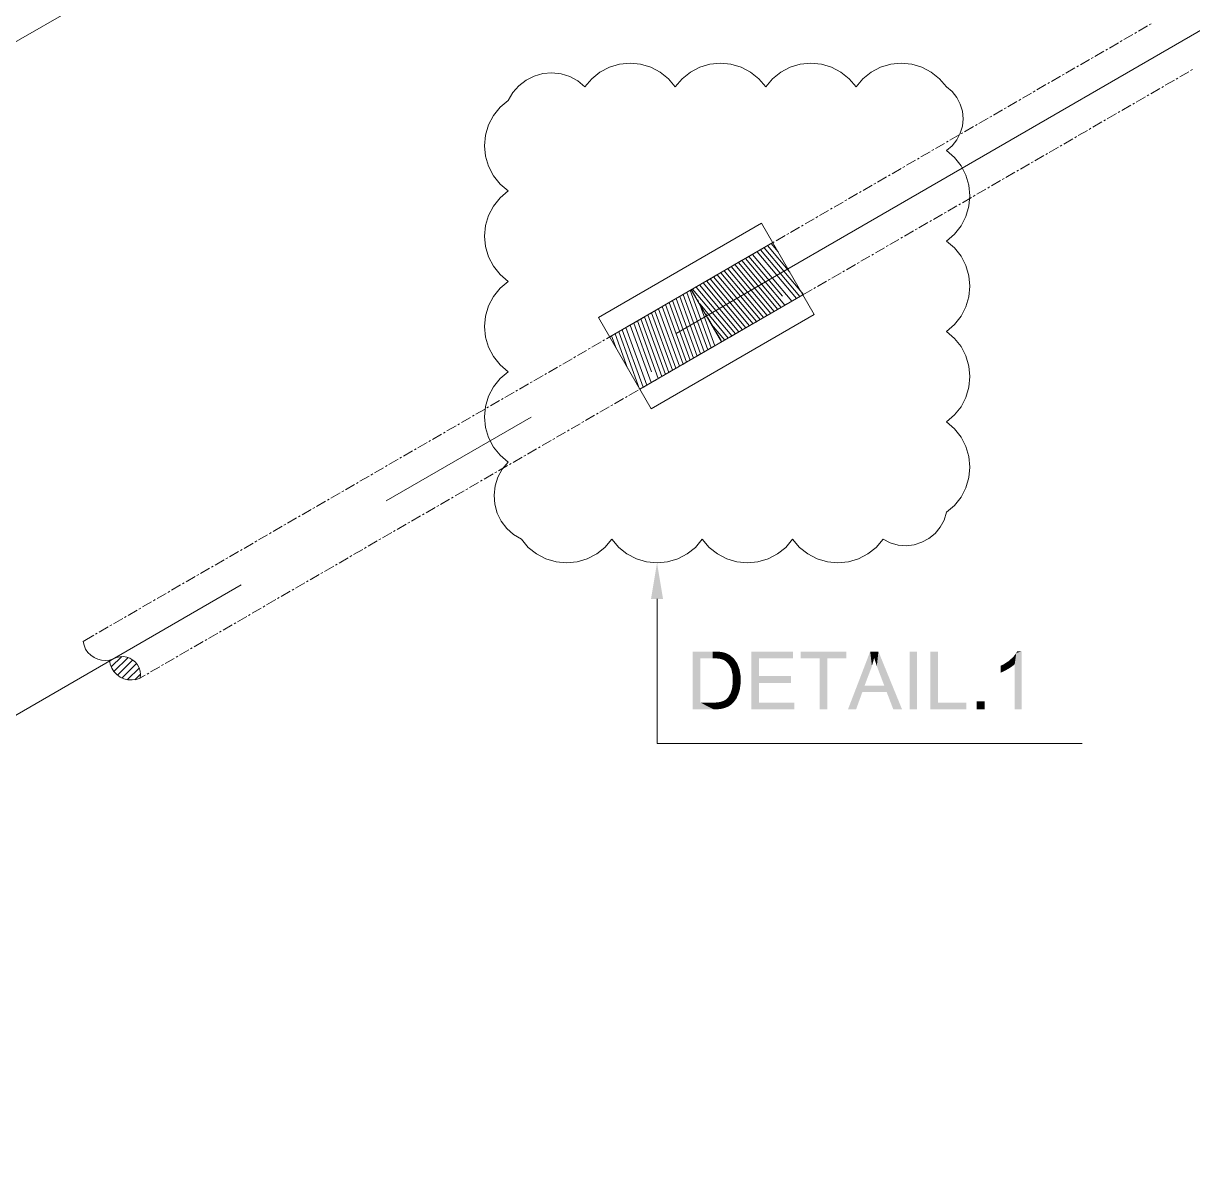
# Model space of a CAD drawing. Header units: millimetres. Extents: x 2 to 579, y 1 to 405.
# Drawn here: x 236.47 to 253.93, y 99.66 to 116.61 of the extents above; entities that cross this region are included whole.
import ezdxf

# ---------------------------------------------------------------- set-up
doc = ezdxf.new("R2010")
doc.units = ezdxf.units.MM
doc.linetypes.add('XKITLINE00', pattern=[0])
doc.layers.add('LinkedObject', color=7, linetype='Continuous', lineweight=0)

# ---------------------------------------------------------------- blocks, each defined once
blk = doc.blocks.new('*A4')
at = {"layer": 'LinkedObject'}
for color, points in [(6, [(246.019, 108.017), (245.839, 108.017), (245.929, 108.557)]), (7, [(246.463, 107.233), (246.577, 107.131), (246.463, 106.369)]), (7, [(246.758, 107.131), (246.463, 107.233), (246.76, 107.233)]), (7, [(246.577, 107.131), (246.463, 107.233), (246.758, 107.131)]), (7, [(246.76, 107.233), (246.809, 107.131), (246.758, 107.131)]), (7, [(246.811, 107.233), (246.809, 107.131), (246.76, 107.233)]), (7, [(246.811, 107.233), (246.883, 107.122), (246.809, 107.131)]), (7, [(246.887, 107.227), (246.883, 107.122), (246.811, 107.233)]), (7, [(246.914, 107.221), (246.883, 107.122), (246.887, 107.227)]), (7, [(246.914, 107.221), (246.906, 107.113), (246.883, 107.122)]), (7, [(246.906, 107.113), (246.914, 107.221), (246.938, 107.101)]), (7, [(247.014, 107.181), (246.914, 107.221), (246.951, 107.212)]), (7, [(247.04, 107.159), (246.914, 107.221), (247.014, 107.181)]), (7, [(246.992, 107.052), (246.914, 107.221), (247.04, 107.159)]), (7, [(246.938, 107.101), (246.914, 107.221), (246.992, 107.052)]), (7, [(247.45, 106.867), (247.335, 106.369), (247.335, 107.233)]), (7, [(247.45, 106.867), (247.335, 107.233), (247.45, 107.131)]), (7, [(247.96, 107.131), (247.335, 107.233), (247.96, 107.233)]), (7, [(247.45, 107.131), (247.335, 107.233), (247.96, 107.131)]), (7, [(248.073, 107.233), (248.358, 107.131), (248.073, 107.131)]), (7, [(248.472, 107.131), (248.358, 107.131), (248.073, 107.233)]), (7, [(248.472, 107.131), (248.073, 107.233), (248.758, 107.233)]), (7, [(248.472, 107.131), (248.758, 107.233), (248.758, 107.131)]), (7, [(249.112, 107.233), (249.124, 106.977), (248.78, 106.369)]), (7, [(249.124, 106.977), (249.112, 107.233), (249.138, 107.018)]), (7, [(249.138, 107.018), (249.112, 107.233), (249.162, 107.101)]), (7, [(249.162, 107.101), (249.112, 107.233), (249.17, 107.142)]), (7, [(249.235, 107.233), (249.17, 107.142), (249.112, 107.233)]), (7, [(249.17, 107.142), (249.235, 107.233), (249.181, 107.107)]), (7, [(249.181, 107.107), (249.235, 107.233), (249.211, 107.017)]), (7, [(249.211, 107.017), (249.235, 107.233), (249.231, 106.963)]), (7, [(249.231, 106.963), (249.235, 107.233), (249.322, 106.724)]), (7, [(249.322, 106.724), (249.235, 107.233), (249.357, 106.631)]), (7, [(249.357, 106.631), (249.235, 107.233), (249.588, 106.369)]), (7, [(249.813, 107.233), (249.699, 106.369), (249.699, 107.233)]), (7, [(249.813, 106.369), (249.699, 106.369), (249.813, 107.233)]), (7, [(250.124, 107.233), (250.01, 106.369), (250.01, 107.233)]), (7, [(250.124, 106.471), (250.01, 106.369), (250.124, 107.233)]), (7, [(251.294, 107.209), (251.27, 107.045), (251.247, 107.151)]), (7, [(251.27, 106.369), (251.294, 107.209), (251.376, 106.369)]), (7, [(251.27, 107.045), (251.294, 107.209), (251.27, 106.369)]), (7, [(251.376, 107.237), (251.294, 107.209), (251.308, 107.237)]), (7, [(251.376, 106.369), (251.294, 107.209), (251.376, 107.237)]), (7, [(246.463, 106.369), (246.577, 107.131), (246.577, 106.471)]), (7, [(247.04, 107.159), (247.015, 107.016), (246.992, 107.052)]), (7, [(247.075, 107.13), (247.015, 107.016), (247.04, 107.159)]), (7, [(247.126, 107.056), (247.015, 107.016), (247.075, 107.13)]), (7, [(247.015, 107.016), (247.126, 107.056), (247.037, 106.979)]), (7, [(247.037, 106.979), (247.126, 107.056), (247.143, 107.011)]), (7, [(248.358, 106.369), (248.472, 107.131), (248.472, 106.369)]), (7, [(248.358, 107.131), (248.472, 107.131), (248.358, 106.369)]), (7, [(251.103, 107.041), (251.139, 106.954), (251.058, 107.02)]), (7, [(251.201, 106.99), (251.103, 107.041), (251.181, 107.091)]), (7, [(251.139, 106.954), (251.103, 107.041), (251.17, 106.972)]), (7, [(251.17, 106.972), (251.103, 107.041), (251.201, 106.99)]), (7, [(251.214, 107.121), (251.27, 107.045), (251.181, 107.091)]), (7, [(251.181, 107.091), (251.27, 107.045), (251.201, 106.99)]), (7, [(251.201, 106.99), (251.27, 107.045), (251.251, 107.027)]), (7, [(251.27, 107.045), (251.214, 107.121), (251.247, 107.151)]), (7, [(247.143, 107.011), (247.059, 106.875), (247.037, 106.979)]), (7, [(247.16, 106.966), (247.059, 106.875), (247.143, 107.011)]), (7, [(247.177, 106.864), (247.059, 106.875), (247.16, 106.966)]), (7, [(247.177, 106.806), (247.059, 106.875), (247.177, 106.864)]), (7, [(247.059, 106.875), (247.177, 106.806), (247.059, 106.808)]), (7, [(247.45, 106.765), (247.335, 106.369), (247.45, 106.867)]), (7, [(247.928, 106.765), (247.45, 106.867), (247.928, 106.867)]), (7, [(247.45, 106.765), (247.45, 106.867), (247.928, 106.765)]), (7, [(248.78, 106.369), (249.124, 106.977), (249.028, 106.724)]), (7, [(251.058, 107.02), (251.139, 106.954), (251.058, 106.917)]), (7, [(251.058, 106.917), (251.139, 106.954), (251.083, 106.926)]), (7, [(247.059, 106.759), (247.177, 106.757), (247.048, 106.675)]), (7, [(247.048, 106.675), (247.177, 106.757), (247.154, 106.631)]), (7, [(247.177, 106.806), (247.059, 106.759), (247.059, 106.808)]), (7, [(247.177, 106.757), (247.059, 106.759), (247.177, 106.806)]), (7, [(247.154, 106.631), (247.177, 106.757), (247.165, 106.669)]), (7, [(247.45, 106.471), (247.335, 106.369), (247.45, 106.765)]), (7, [(248.996, 106.631), (248.78, 106.369), (249.028, 106.724)]), (7, [(249.028, 106.724), (249.357, 106.631), (248.996, 106.631)]), (7, [(249.322, 106.724), (249.357, 106.631), (249.028, 106.724)]), (7, [(247.016, 106.427), (246.92, 106.495), (246.959, 106.517)]), (7, [(246.973, 106.532), (247.037, 106.441), (246.959, 106.517)]), (7, [(246.959, 106.517), (247.037, 106.441), (247.016, 106.427)]), (7, [(247.095, 106.505), (246.973, 106.532), (246.993, 106.552)]), (7, [(247.077, 106.481), (246.973, 106.532), (247.095, 106.505)]), (7, [(247.037, 106.441), (246.973, 106.532), (247.077, 106.481)]), (7, [(246.993, 106.552), (247.154, 106.631), (247.095, 106.505)]), (7, [(247.025, 106.607), (247.154, 106.631), (246.993, 106.552)]), (7, [(247.036, 106.641), (247.154, 106.631), (247.025, 106.607)]), (7, [(247.154, 106.631), (247.036, 106.641), (247.048, 106.675)]), (7, [(247.095, 106.505), (247.154, 106.631), (247.113, 106.53)]), (7, [(247.113, 106.53), (247.154, 106.631), (247.142, 106.593)]), (7, [(248.78, 106.369), (248.996, 106.631), (248.901, 106.369)]), (7, [(249.357, 106.631), (249.588, 106.369), (249.457, 106.369)]), (7, [(246.577, 106.471), (246.774, 106.369), (246.463, 106.369)]), (7, [(246.761, 106.471), (246.774, 106.369), (246.577, 106.471)]), (7, [(246.761, 106.471), (246.813, 106.369), (246.774, 106.369)]), (7, [(246.804, 106.471), (246.813, 106.369), (246.761, 106.471)]), (7, [(246.913, 106.384), (246.804, 106.471), (246.871, 106.479)]), (7, [(246.883, 106.376), (246.804, 106.471), (246.913, 106.384)]), (7, [(246.813, 106.369), (246.804, 106.471), (246.883, 106.376)]), (7, [(246.895, 106.487), (246.913, 106.384), (246.871, 106.479)]), (7, [(246.92, 106.495), (246.913, 106.384), (246.895, 106.487)]), (7, [(246.913, 106.384), (246.92, 106.495), (246.943, 106.391)]), (7, [(246.995, 106.413), (246.92, 106.495), (247.016, 106.427)]), (7, [(246.943, 106.391), (246.92, 106.495), (246.995, 106.413)]), (7, [(247.335, 106.369), (247.45, 106.471), (247.98, 106.369)]), (7, [(247.98, 106.369), (247.45, 106.471), (247.98, 106.471)]), (7, [(250.01, 106.369), (250.124, 106.471), (250.549, 106.369)]), (7, [(250.549, 106.369), (250.124, 106.471), (250.549, 106.471)]), (7, [(250.823, 106.49), (250.702, 106.369), (250.702, 106.49)]), (7, [(250.823, 106.369), (250.702, 106.369), (250.823, 106.49)])]:
    blk.add_hatch(color=color, dxfattribs=at).paths.add_polyline_path(points, flags=17)
at = {"layer": 'LinkedObject', "color": 6, "linetype": 'XKITLINE00', "lineweight": 0}
for p, q in [((215.396, 104.226), (256.789, 128.15)), ((246.213, 111.982), (261.034, 120.548)), ((241.884, 109.48), (244.049, 110.731)), ((224.898, 99.663), (239.72, 108.229)), ((245.929, 108.017), (245.929, 105.86)), ((245.929, 105.86), (252.277, 105.86))]:
    blk.add_line(p, q, dxfattribs=at)
at = {"layer": 'LinkedObject', "color": 9, "linetype": 'XKITLINE00', "lineweight": 0}
for p, q in [((253.063, 116.461), (253.09, 116.477)), ((253.117, 116.492), (253.253, 116.571)), ((253.28, 116.586), (253.307, 116.602)), ((252.684, 116.242), (252.82, 116.32)), ((252.847, 116.336), (252.874, 116.352)), ((252.901, 116.367), (253.036, 116.445)), ((252.468, 116.117), (252.603, 116.195)), ((252.63, 116.211), (252.657, 116.227)), ((252.035, 115.867), (252.17, 115.945)), ((252.197, 115.961), (252.224, 115.976)), ((252.251, 115.992), (252.387, 116.07)), ((252.414, 116.086), (252.441, 116.101)), ((251.819, 115.742), (251.954, 115.82)), ((251.981, 115.836), (252.008, 115.851)), ((253.519, 115.685), (253.654, 115.763)), ((253.681, 115.779), (253.708, 115.794)), ((253.735, 115.81), (253.87, 115.888)), ((253.897, 115.904), (253.924, 115.919)), ((251.548, 115.585), (251.575, 115.601)), ((251.602, 115.617), (251.737, 115.695)), ((251.764, 115.71), (251.791, 115.726)), ((253.302, 115.56), (253.437, 115.638)), ((253.465, 115.654), (253.492, 115.669)), ((251.169, 115.366), (251.304, 115.445)), ((251.332, 115.46), (251.359, 115.476)), ((251.386, 115.492), (251.521, 115.57)), ((253.032, 115.403), (253.059, 115.419)), ((253.086, 115.435), (253.221, 115.513)), ((253.248, 115.528), (253.275, 115.544)), ((250.953, 115.241), (251.088, 115.32)), ((251.115, 115.335), (251.142, 115.351)), ((252.653, 115.184), (252.788, 115.263)), ((252.815, 115.278), (252.842, 115.294)), ((252.869, 115.31), (253.005, 115.388)), ((250.52, 114.991), (250.655, 115.069)), ((250.682, 115.085), (250.709, 115.101)), ((250.736, 115.116), (250.872, 115.194)), ((250.899, 115.21), (250.926, 115.226)), ((252.436, 115.059), (252.572, 115.138)), ((252.599, 115.153), (252.626, 115.169)), ((250.303, 114.866), (250.439, 114.944)), ((250.466, 114.96), (250.493, 114.976)), ((252.166, 114.903), (252.193, 114.919)), ((252.22, 114.934), (252.355, 115.012)), ((252.382, 115.028), (252.409, 115.044)), ((250.033, 114.71), (250.06, 114.725)), ((250.087, 114.741), (250.222, 114.819)), ((250.249, 114.835), (250.276, 114.85)), ((251.787, 114.684), (251.922, 114.762)), ((251.949, 114.778), (251.976, 114.793)), ((252.003, 114.809), (252.139, 114.887)), ((249.654, 114.491), (249.789, 114.569)), ((249.816, 114.585), (249.843, 114.6)), ((249.87, 114.616), (250.006, 114.694)), ((251.516, 114.528), (251.544, 114.543)), ((251.571, 114.559), (251.706, 114.637)), ((251.733, 114.653), (251.76, 114.668)), ((249.438, 114.366), (249.573, 114.444)), ((249.6, 114.459), (249.627, 114.475)), ((251.138, 114.309), (251.273, 114.387)), ((251.3, 114.403), (251.327, 114.418)), ((251.354, 114.434), (251.489, 114.512)), ((249.005, 114.115), (249.14, 114.194)), ((249.167, 114.209), (249.194, 114.225)), ((249.221, 114.241), (249.356, 114.319)), ((249.383, 114.334), (249.411, 114.35)), ((250.921, 114.184), (251.057, 114.262)), ((251.084, 114.277), (251.111, 114.293)), ((248.788, 113.99), (248.924, 114.069)), ((248.951, 114.084), (248.978, 114.1)), ((250.651, 114.027), (250.678, 114.043)), ((250.705, 114.059), (250.84, 114.137)), ((250.867, 114.152), (250.894, 114.168)), ((248.518, 113.834), (248.545, 113.85)), ((248.572, 113.865), (248.707, 113.943)), ((248.734, 113.959), (248.761, 113.975)), ((250.272, 113.808), (250.407, 113.887)), ((250.434, 113.902), (250.461, 113.918)), ((250.488, 113.933), (250.624, 114.012)), ((248.139, 113.615), (248.274, 113.693)), ((248.301, 113.709), (248.328, 113.725)), ((248.355, 113.74), (248.491, 113.818)), ((250.001, 113.652), (250.028, 113.668)), ((250.055, 113.683), (250.191, 113.761)), ((250.218, 113.777), (250.245, 113.793)), ((247.922, 113.49), (248.058, 113.568)), ((248.085, 113.584), (248.112, 113.599)), ((249.623, 113.433), (249.758, 113.511)), ((249.785, 113.527), (249.812, 113.543)), ((249.839, 113.558), (249.974, 113.636)), ((247.49, 113.24), (247.625, 113.318)), ((247.652, 113.334), (247.679, 113.349)), ((247.706, 113.365), (247.841, 113.443)), ((247.868, 113.459), (247.895, 113.474)), ((249.406, 113.308), (249.541, 113.386)), ((249.568, 113.402), (249.595, 113.417)), ((247.273, 113.115), (247.408, 113.193)), ((247.435, 113.208), (247.463, 113.224)), ((249.136, 113.152), (249.163, 113.167)), ((249.19, 113.183), (249.325, 113.261)), ((249.352, 113.277), (249.379, 113.292)), ((247.003, 112.958), (247.03, 112.974)), ((247.057, 112.99), (247.192, 113.068)), ((247.219, 113.083), (247.246, 113.099)), ((248.757, 112.933), (248.892, 113.011)), ((248.919, 113.026), (248.946, 113.042)), ((248.973, 113.058), (249.108, 113.136)), ((246.683, 112.774), (246.759, 112.818)), ((246.786, 112.833), (246.813, 112.849)), ((246.84, 112.864), (246.975, 112.943)), ((248.54, 112.808), (248.676, 112.886)), ((248.703, 112.901), (248.73, 112.917)), ((246.515, 112.512), (246.444, 112.636)), ((248.107, 112.557), (248.243, 112.636)), ((248.27, 112.651), (248.297, 112.667)), ((248.324, 112.682), (248.459, 112.761)), ((248.486, 112.776), (248.513, 112.792)), ((246.039, 112.401), (246.196, 112.492)), ((246.547, 112.458), (246.531, 112.485)), ((247.891, 112.432), (248.026, 112.51)), ((248.053, 112.526), (248.08, 112.542)), ((245.822, 112.276), (245.957, 112.354)), ((245.984, 112.37), (246.012, 112.386)), ((246.64, 112.296), (246.562, 112.431)), ((247.62, 112.276), (247.647, 112.292)), ((247.675, 112.307), (247.81, 112.385)), ((247.837, 112.401), (247.864, 112.417)), ((245.389, 112.026), (245.525, 112.104)), ((245.552, 112.12), (245.579, 112.135)), ((245.606, 112.151), (245.741, 112.229)), ((245.768, 112.245), (245.795, 112.26)), ((246.672, 112.242), (246.656, 112.269)), ((246.765, 112.08), (246.687, 112.215)), ((247.242, 112.057), (247.377, 112.135)), ((247.404, 112.151), (247.431, 112.166)), ((247.458, 112.182), (247.593, 112.26)), ((245.173, 111.901), (245.308, 111.979)), ((245.335, 111.995), (245.362, 112.01)), ((246.797, 112.025), (246.781, 112.053)), ((246.884, 111.875), (246.812, 111.998)), ((247.025, 111.932), (247.16, 112.01)), ((247.187, 112.026), (247.215, 112.041)), ((244.902, 111.744), (244.929, 111.76)), ((244.956, 111.776), (245.092, 111.854)), ((245.119, 111.869), (245.146, 111.885)), ((246.592, 111.682), (246.728, 111.76)), ((246.755, 111.775), (246.782, 111.791)), ((246.809, 111.807), (246.944, 111.885)), ((246.971, 111.901), (246.998, 111.916)), ((244.523, 111.525), (244.659, 111.604)), ((244.686, 111.619), (244.713, 111.635)), ((244.74, 111.651), (244.875, 111.729)), ((246.376, 111.557), (246.511, 111.635)), ((246.538, 111.65), (246.565, 111.666)), ((244.307, 111.4), (244.442, 111.479)), ((244.469, 111.494), (244.496, 111.51)), ((246.105, 111.4), (246.132, 111.416)), ((246.159, 111.431), (246.295, 111.51)), ((246.322, 111.525), (246.349, 111.541)), ((243.874, 111.15), (244.009, 111.228)), ((244.036, 111.244), (244.063, 111.26)), ((244.091, 111.275), (244.226, 111.353)), ((244.253, 111.369), (244.28, 111.385)), ((245.726, 111.181), (245.862, 111.259)), ((245.889, 111.275), (245.916, 111.291)), ((245.943, 111.306), (246.078, 111.385)), ((243.658, 111.025), (243.793, 111.103)), ((243.82, 111.119), (243.847, 111.135)), ((245.51, 111.056), (245.645, 111.134)), ((245.672, 111.15), (245.699, 111.166)), ((243.387, 110.869), (243.414, 110.884)), ((243.441, 110.9), (243.576, 110.978)), ((243.604, 110.994), (243.631, 111.009)), ((245.077, 110.806), (245.212, 110.884)), ((245.239, 110.9), (245.267, 110.915)), ((245.294, 110.931), (245.429, 111.009)), ((245.456, 111.025), (245.483, 111.041)), ((243.008, 110.65), (243.144, 110.728)), ((243.171, 110.744), (243.198, 110.759)), ((243.225, 110.775), (243.36, 110.853)), ((244.861, 110.681), (244.996, 110.759)), ((245.023, 110.775), (245.05, 110.79)), ((242.792, 110.525), (242.927, 110.603)), ((242.954, 110.618), (242.981, 110.634)), ((244.59, 110.524), (244.617, 110.54)), ((244.644, 110.556), (244.78, 110.634)), ((244.807, 110.65), (244.834, 110.665)), ((242.359, 110.274), (242.494, 110.353)), ((242.521, 110.368), (242.548, 110.384)), ((242.575, 110.4), (242.711, 110.478)), ((242.738, 110.493), (242.765, 110.509)), ((244.211, 110.306), (244.347, 110.384)), ((244.374, 110.399), (244.401, 110.415)), ((244.428, 110.431), (244.563, 110.509)), ((242.142, 110.149), (242.278, 110.228)), ((242.305, 110.243), (242.332, 110.259)), ((243.995, 110.18), (244.13, 110.259)), ((244.157, 110.274), (244.184, 110.29)), ((241.872, 109.993), (241.899, 110.009)), ((241.926, 110.024), (242.061, 110.102)), ((242.088, 110.118), (242.115, 110.134)), ((243.562, 109.93), (243.697, 110.008)), ((243.724, 110.024), (243.751, 110.04)), ((243.778, 110.055), (243.914, 110.134)), ((243.941, 110.149), (243.968, 110.165)), ((241.493, 109.774), (241.628, 109.852)), ((241.655, 109.868), (241.683, 109.884)), ((241.71, 109.899), (241.845, 109.977)), ((243.346, 109.805), (243.481, 109.883)), ((243.508, 109.899), (243.535, 109.915)), ((241.277, 109.649), (241.412, 109.727)), ((241.439, 109.743), (241.466, 109.758)), ((243.075, 109.649), (243.102, 109.664)), ((243.129, 109.68), (243.264, 109.758)), ((243.291, 109.774), (243.318, 109.79)), ((240.844, 109.399), (240.979, 109.477)), ((241.006, 109.493), (241.033, 109.508)), ((241.06, 109.524), (241.196, 109.602)), ((241.223, 109.618), (241.25, 109.633)), ((242.696, 109.43), (242.831, 109.508)), ((242.859, 109.524), (242.886, 109.539)), ((242.913, 109.555), (243.048, 109.633)), ((240.627, 109.274), (240.763, 109.352)), ((240.79, 109.367), (240.817, 109.383)), ((242.48, 109.305), (242.615, 109.383)), ((242.642, 109.399), (242.669, 109.414)), ((240.357, 109.117), (240.384, 109.133)), ((240.411, 109.149), (240.546, 109.227)), ((240.573, 109.242), (240.6, 109.258)), ((242.047, 109.055), (242.182, 109.133)), ((242.209, 109.148), (242.236, 109.164)), ((242.263, 109.18), (242.399, 109.258)), ((242.426, 109.273), (242.453, 109.289)), ((239.978, 108.898), (240.113, 108.977)), ((240.14, 108.992), (240.167, 109.008)), ((240.194, 109.023), (240.33, 109.102)), ((241.83, 108.929), (241.966, 109.008)), ((241.993, 109.023), (242.02, 109.039)), ((239.762, 108.773), (239.897, 108.851)), ((239.924, 108.867), (239.951, 108.883)), ((241.56, 108.773), (241.587, 108.789)), ((241.614, 108.804), (241.749, 108.883)), ((241.776, 108.898), (241.803, 108.914)), ((239.491, 108.617), (239.518, 108.633)), ((239.545, 108.648), (239.68, 108.726)), ((239.707, 108.742), (239.735, 108.758)), ((241.181, 108.554), (241.316, 108.632)), ((241.343, 108.648), (241.37, 108.664)), ((241.397, 108.679), (241.533, 108.757)), ((239.112, 108.398), (239.247, 108.476)), ((239.275, 108.492), (239.302, 108.507)), ((239.329, 108.523), (239.464, 108.601)), ((240.965, 108.429), (241.1, 108.507)), ((241.127, 108.523), (241.154, 108.539)), ((238.842, 108.242), (238.869, 108.257)), ((238.896, 108.273), (239.031, 108.351)), ((239.058, 108.367), (239.085, 108.382)), ((240.532, 108.179), (240.667, 108.257)), ((240.694, 108.273), (240.721, 108.288)), ((240.748, 108.304), (240.883, 108.382)), ((240.91, 108.398), (240.938, 108.413)), ((238.463, 108.023), (238.598, 108.101)), ((238.625, 108.116), (238.652, 108.132)), ((238.679, 108.148), (238.815, 108.226)), ((240.315, 108.054), (240.451, 108.132)), ((240.478, 108.148), (240.505, 108.163)), ((238.246, 107.898), (238.382, 107.976)), ((238.409, 107.991), (238.436, 108.007)), ((240.045, 107.897), (240.072, 107.913)), ((240.099, 107.929), (240.234, 108.007)), ((240.261, 108.022), (240.288, 108.038)), ((237.976, 107.741), (238.003, 107.757)), ((238.03, 107.772), (238.165, 107.851)), ((238.192, 107.866), (238.219, 107.882)), ((239.666, 107.678), (239.801, 107.757)), ((239.828, 107.772), (239.855, 107.788)), ((239.882, 107.804), (240.018, 107.882)), ((237.597, 107.522), (237.732, 107.6)), ((237.759, 107.616), (237.786, 107.632)), ((237.814, 107.647), (237.949, 107.726)), ((239.449, 107.553), (239.585, 107.632)), ((239.612, 107.647), (239.639, 107.663)), ((237.358, 107.384), (237.516, 107.475)), ((237.543, 107.491), (237.57, 107.507)), ((239.017, 107.303), (239.152, 107.381)), ((239.179, 107.397), (239.206, 107.413)), ((239.233, 107.428), (239.368, 107.506)), ((239.395, 107.522), (239.422, 107.538)), ((238.8, 107.178), (238.935, 107.256)), ((238.962, 107.272), (238.989, 107.288)), ((238.53, 107.022), (238.557, 107.037)), ((238.584, 107.053), (238.719, 107.131)), ((238.746, 107.147), (238.773, 107.162)), ((238.207, 106.835), (238.286, 106.881)), ((238.313, 106.897), (238.34, 106.912)), ((238.367, 106.928), (238.502, 107.006))]:
    blk.add_line(p, q, dxfattribs=at)
at = {"layer": 'LinkedObject', "color": 2, "linetype": 'XKITLINE00', "lineweight": 0}
for p, q in [((245.217, 115.955), (245.077, 115.882)), ((245.368, 116), (245.217, 115.955)), ((245.526, 116.015), (245.368, 116)), ((245.683, 116), (245.526, 116.015)), ((245.834, 115.955), (245.683, 116)), ((245.974, 115.882), (245.834, 115.955)), ((246.567, 115.955), (246.427, 115.882)), ((246.718, 116), (246.567, 115.955)), ((246.876, 116.015), (246.718, 116)), ((247.033, 116), (246.876, 116.015)), ((247.184, 115.955), (247.033, 116)), ((247.324, 115.882), (247.184, 115.955)), ((247.917, 115.955), (247.777, 115.882)), ((248.068, 116), (247.917, 115.955)), ((248.226, 116.015), (248.068, 116)), ((248.383, 116), (248.226, 116.015)), ((248.534, 115.955), (248.383, 116)), ((248.674, 115.882), (248.534, 115.955)), ((249.267, 115.955), (249.127, 115.882)), ((249.418, 116), (249.267, 115.955)), ((249.576, 116.015), (249.418, 116)), ((249.733, 116), (249.576, 116.015)), ((249.884, 115.955), (249.733, 116)), ((250.024, 115.882), (249.884, 115.955)), ((244.094, 115.823), (243.972, 115.762)), ((244.225, 115.86), (244.094, 115.823)), ((244.36, 115.871), (244.225, 115.86)), ((244.496, 115.856), (244.36, 115.871)), ((244.626, 115.815), (244.496, 115.856)), ((244.745, 115.75), (244.626, 115.815)), ((244.953, 115.784), (244.851, 115.664)), ((245.077, 115.882), (244.953, 115.784)), ((246.098, 115.784), (245.974, 115.882)), ((246.201, 115.664), (246.098, 115.784)), ((246.303, 115.784), (246.201, 115.664)), ((246.427, 115.882), (246.303, 115.784)), ((247.448, 115.784), (247.324, 115.882)), ((247.551, 115.664), (247.448, 115.784)), ((247.653, 115.784), (247.551, 115.664)), ((247.777, 115.882), (247.653, 115.784)), ((248.798, 115.784), (248.674, 115.882)), ((248.901, 115.664), (248.798, 115.784)), ((249.003, 115.784), (248.901, 115.664)), ((249.127, 115.882), (249.003, 115.784)), ((250.148, 115.784), (250.024, 115.882)), ((250.251, 115.664), (250.148, 115.784)), ((243.864, 115.679), (243.774, 115.577)), ((243.972, 115.762), (243.864, 115.679)), ((244.851, 115.664), (244.745, 115.75)), ((244.851, 115.664), (244.851, 115.664)), ((246.201, 115.664), (246.201, 115.664)), ((247.551, 115.664), (247.551, 115.664)), ((248.901, 115.664), (248.901, 115.664)), ((250.335, 115.591), (250.251, 115.664)), ((250.405, 115.504), (250.335, 115.591)), ((243.705, 115.459), (243.585, 115.357)), ((243.774, 115.577), (243.705, 115.459)), ((243.705, 115.459), (243.705, 115.459)), ((250.456, 115.405), (250.405, 115.504)), ((243.585, 115.357), (243.487, 115.233)), ((250.488, 115.298), (250.456, 115.405)), ((250.499, 115.187), (250.488, 115.298)), ((243.414, 115.093), (243.369, 114.941)), ((243.487, 115.233), (243.414, 115.093)), ((250.456, 114.97), (250.488, 115.076)), ((250.488, 115.076), (250.499, 115.187)), ((243.369, 114.941), (243.354, 114.784)), ((250.405, 114.871), (250.456, 114.97)), ((243.354, 114.784), (243.369, 114.627)), ((250.251, 114.711), (250.335, 114.783)), ((250.335, 114.783), (250.405, 114.871)), ((243.369, 114.627), (243.414, 114.476)), ((250.371, 114.608), (250.251, 114.711)), ((250.251, 114.711), (250.251, 114.711)), ((250.469, 114.485), (250.371, 114.608)), ((243.414, 114.476), (243.487, 114.335)), ((250.542, 114.345), (250.469, 114.485)), ((243.487, 114.335), (243.585, 114.212)), ((243.585, 114.212), (243.705, 114.109)), ((250.587, 114.193), (250.542, 114.345)), ((250.602, 114.036), (250.587, 114.193)), ((243.705, 114.109), (243.585, 114.007)), ((243.705, 114.109), (243.705, 114.109)), ((250.587, 113.879), (250.602, 114.036)), ((243.487, 113.883), (243.414, 113.743)), ((243.585, 114.007), (243.487, 113.883)), ((250.542, 113.727), (250.587, 113.879)), ((243.414, 113.743), (243.369, 113.591)), ((250.469, 113.587), (250.542, 113.727)), ((243.369, 113.591), (243.354, 113.434)), ((250.371, 113.464), (250.469, 113.587)), ((243.354, 113.434), (243.369, 113.277)), ((250.251, 113.361), (250.371, 113.464)), ((250.371, 113.258), (250.251, 113.361)), ((250.251, 113.361), (250.251, 113.361)), ((243.369, 113.277), (243.414, 113.126)), ((250.469, 113.135), (250.371, 113.258)), ((243.414, 113.126), (243.487, 112.985)), ((243.487, 112.985), (243.585, 112.862)), ((250.542, 112.995), (250.469, 113.135)), ((250.587, 112.843), (250.542, 112.995)), ((243.585, 112.862), (243.705, 112.759)), ((250.602, 112.686), (250.587, 112.843)), ((243.585, 112.657), (243.487, 112.533)), ((243.705, 112.759), (243.585, 112.657)), ((243.705, 112.759), (243.705, 112.759)), ((250.587, 112.529), (250.602, 112.686)), ((243.487, 112.533), (243.414, 112.393)), ((250.542, 112.377), (250.587, 112.529)), ((243.414, 112.393), (243.369, 112.241)), ((250.469, 112.237), (250.542, 112.377)), ((243.369, 112.241), (243.354, 112.084)), ((250.251, 112.011), (250.371, 112.114)), ((250.371, 112.114), (250.469, 112.237)), ((243.354, 112.084), (243.369, 111.927)), ((243.369, 111.927), (243.414, 111.776)), ((250.371, 111.908), (250.251, 112.011)), ((250.251, 112.011), (250.251, 112.011)), ((243.414, 111.776), (243.487, 111.635)), ((250.469, 111.785), (250.371, 111.908)), ((250.542, 111.645), (250.469, 111.785)), ((243.487, 111.635), (243.585, 111.512)), ((250.587, 111.493), (250.542, 111.645)), ((243.585, 111.512), (243.705, 111.409)), ((243.705, 111.409), (243.585, 111.307)), ((243.705, 111.409), (243.705, 111.409)), ((250.602, 111.336), (250.587, 111.493)), ((243.585, 111.307), (243.487, 111.183)), ((250.587, 111.179), (250.602, 111.336)), ((243.487, 111.183), (243.414, 111.043)), ((250.542, 111.027), (250.587, 111.179)), ((243.369, 110.891), (243.354, 110.734)), ((243.414, 111.043), (243.369, 110.891)), ((250.371, 110.764), (250.469, 110.887)), ((250.469, 110.887), (250.542, 111.027)), ((243.354, 110.734), (243.369, 110.577)), ((250.251, 110.661), (250.371, 110.764)), ((243.369, 110.577), (243.414, 110.426)), ((250.371, 110.558), (250.251, 110.661)), ((250.251, 110.661), (250.251, 110.661)), ((250.469, 110.435), (250.371, 110.558)), ((243.414, 110.426), (243.487, 110.285)), ((250.542, 110.295), (250.469, 110.435)), ((243.487, 110.285), (243.585, 110.162)), ((250.587, 110.143), (250.542, 110.295)), ((243.585, 110.162), (243.705, 110.059)), ((243.705, 110.059), (243.618, 109.954)), ((243.705, 110.059), (243.705, 110.059)), ((250.602, 109.986), (250.587, 110.143)), ((243.552, 109.834), (243.511, 109.704)), ((243.618, 109.954), (243.552, 109.834)), ((250.542, 109.677), (250.587, 109.829)), ((250.587, 109.829), (250.602, 109.986)), ((243.511, 109.704), (243.495, 109.568)), ((250.469, 109.537), (250.542, 109.677)), ((243.495, 109.568), (243.505, 109.432)), ((250.371, 109.414), (250.469, 109.537)), ((243.505, 109.432), (243.541, 109.3)), ((250.215, 109.196), (250.251, 109.311)), ((250.251, 109.311), (250.371, 109.414)), ((250.251, 109.311), (250.251, 109.311)), ((243.541, 109.3), (243.601, 109.177)), ((243.601, 109.177), (243.684, 109.069)), ((250.157, 109.09), (250.215, 109.196)), ((243.684, 109.069), (243.786, 108.978)), ((243.786, 108.978), (243.904, 108.908)), ((249.988, 108.921), (250.081, 108.997)), ((250.081, 108.997), (250.157, 109.09)), ((243.904, 108.908), (243.904, 108.908)), ((243.904, 108.908), (244.006, 108.788)), ((244.006, 108.788), (244.13, 108.689)), ((245.028, 108.689), (245.151, 108.788)), ((245.151, 108.788), (245.254, 108.908)), ((245.254, 108.908), (245.254, 108.908)), ((245.254, 108.908), (245.356, 108.788)), ((245.356, 108.788), (245.48, 108.689)), ((246.378, 108.689), (246.501, 108.788)), ((246.501, 108.788), (246.604, 108.908)), ((246.604, 108.908), (246.604, 108.908)), ((246.604, 108.908), (246.706, 108.788)), ((246.706, 108.788), (246.83, 108.689)), ((247.728, 108.689), (247.851, 108.788)), ((247.851, 108.788), (247.954, 108.908)), ((247.954, 108.908), (247.954, 108.908)), ((247.954, 108.908), (248.056, 108.788)), ((248.056, 108.788), (248.18, 108.689)), ((249.078, 108.689), (249.201, 108.788)), ((249.201, 108.788), (249.304, 108.908)), ((249.304, 108.908), (249.304, 108.908)), ((249.304, 108.908), (249.412, 108.854)), ((249.412, 108.854), (249.528, 108.822)), ((249.528, 108.822), (249.648, 108.813)), ((249.648, 108.813), (249.767, 108.827)), ((249.767, 108.827), (249.882, 108.863)), ((249.882, 108.863), (249.988, 108.921)), ((244.13, 108.689), (244.27, 108.617)), ((244.27, 108.617), (244.422, 108.572)), ((244.736, 108.572), (244.887, 108.617)), ((244.887, 108.617), (245.028, 108.689)), ((245.48, 108.689), (245.62, 108.617)), ((245.62, 108.617), (245.772, 108.572)), ((246.086, 108.572), (246.237, 108.617)), ((246.237, 108.617), (246.378, 108.689)), ((246.83, 108.689), (246.97, 108.617)), ((246.97, 108.617), (247.122, 108.572)), ((247.436, 108.572), (247.587, 108.617)), ((247.587, 108.617), (247.728, 108.689)), ((248.18, 108.689), (248.32, 108.617)), ((248.32, 108.617), (248.472, 108.572)), ((248.786, 108.572), (248.937, 108.617)), ((248.937, 108.617), (249.078, 108.689)), ((244.422, 108.572), (244.579, 108.557)), ((244.579, 108.557), (244.736, 108.572)), ((245.772, 108.572), (245.929, 108.557)), ((245.929, 108.557), (246.086, 108.572)), ((247.122, 108.572), (247.279, 108.557)), ((247.279, 108.557), (247.436, 108.572)), ((248.472, 108.572), (248.629, 108.557)), ((248.629, 108.557), (248.786, 108.572))]:
    blk.add_line(p, q, dxfattribs=at)
at = {"layer": 'LinkedObject', "color": 4, "linetype": 'XKITLINE00', "lineweight": 0}
for p, q in [((245.053, 112.221), (247.488, 113.629)), ((248.276, 112.265), (247.488, 113.629)), ((247.657, 113.337), (245.222, 111.929)), ((246.44, 112.633), (246.89, 111.854)), ((248.108, 112.557), (245.672, 111.15)), ((245.841, 110.858), (245.053, 112.221)), ((245.841, 110.858), (248.276, 112.265))]:
    blk.add_line(p, q, dxfattribs=at)
at = {"layer": 'LinkedObject', "color": 1, "linetype": 'XKITLINE00', "lineweight": 0}
for p, q in [((247.633, 113.322), (247.738, 113.197)), ((247.354, 113.162), (247.942, 112.462)), ((247.422, 113.201), (248.009, 112.501)), ((247.474, 113.231), (248.062, 112.531)), ((247.527, 113.261), (248.115, 112.562)), ((247.58, 113.292), (247.911, 112.898)), ((247.038, 112.979), (247.626, 112.279)), ((247.091, 113.009), (247.679, 112.309)), ((247.144, 113.04), (247.731, 112.34)), ((247.196, 113.07), (247.784, 112.37)), ((247.249, 113.101), (247.837, 112.401)), ((247.249, 113.101), (247.837, 112.401)), ((247.302, 113.131), (247.801, 112.537)), ((246.722, 112.796), (247.31, 112.096)), ((246.774, 112.826), (247.362, 112.127)), ((246.827, 112.857), (247.415, 112.157)), ((246.88, 112.887), (247.468, 112.188)), ((246.933, 112.918), (247.52, 112.218)), ((246.985, 112.948), (247.573, 112.249)), ((246.425, 112.625), (246.738, 111.766)), ((246.458, 112.644), (247.046, 111.944)), ((246.511, 112.674), (247.099, 111.974)), ((246.564, 112.705), (247.151, 112.005)), ((246.616, 112.735), (247.204, 112.035)), ((246.669, 112.766), (247.257, 112.066)), ((246.162, 112.472), (246.475, 111.614)), ((246.215, 112.503), (246.528, 111.644)), ((246.267, 112.533), (246.58, 111.675)), ((246.32, 112.564), (246.633, 111.705)), ((246.373, 112.594), (246.686, 111.736)), ((245.846, 112.29), (246.158, 111.431)), ((245.898, 112.32), (246.211, 111.461)), ((245.951, 112.351), (246.264, 111.492)), ((246.004, 112.381), (246.317, 111.522)), ((246.056, 112.411), (246.369, 111.553)), ((246.109, 112.442), (246.422, 111.583)), ((246.566, 112.414), (246.791, 111.797)), ((246.571, 112.416), (246.993, 111.913)), ((245.529, 112.107), (245.842, 111.248)), ((245.582, 112.137), (245.848, 111.408)), ((245.635, 112.168), (245.948, 111.309)), ((245.635, 112.168), (245.948, 111.309)), ((245.687, 112.198), (246, 111.34)), ((245.74, 112.229), (246.053, 111.37)), ((245.793, 112.259), (246.106, 111.4)), ((246.744, 112.117), (246.94, 111.883)), ((245.251, 111.946), (245.318, 111.763)), ((245.304, 111.976), (245.49, 111.464)), ((245.356, 112.007), (245.669, 111.148)), ((245.409, 112.037), (245.722, 111.179)), ((245.462, 112.068), (245.775, 111.209)), ((237.938, 107.161), (237.778, 107.002)), ((238.03, 107.145), (237.819, 106.934)), ((238.101, 107.108), (237.873, 106.88)), ((238.156, 107.054), (237.94, 106.839)), ((238.194, 106.984), (238.023, 106.813)), ((238.211, 106.892), (238.13, 106.812))]:
    blk.add_line(p, q, dxfattribs=at)
at = {"layer": 'LinkedObject', "color": 3, "linetype": 'XKITLINE00', "lineweight": 0}
for p, q in [((237.358, 107.384), (237.372, 107.326)), ((237.372, 107.326), (237.396, 107.27)), ((237.396, 107.27), (237.43, 107.22)), ((237.43, 107.22), (237.472, 107.177)), ((237.472, 107.177), (237.521, 107.143)), ((237.521, 107.143), (237.576, 107.117)), ((237.576, 107.117), (237.634, 107.102)), ((237.634, 107.102), (237.694, 107.098)), ((237.694, 107.098), (237.754, 107.105)), ((237.754, 107.105), (237.812, 107.123)), ((237.754, 107.105), (237.764, 107.044)), ((237.764, 107.044), (237.786, 106.986)), ((237.858, 107.143), (237.812, 107.123)), ((237.908, 107.155), (237.858, 107.143)), ((237.959, 107.157), (237.908, 107.155)), ((238.009, 107.149), (237.959, 107.157)), ((238.057, 107.132), (238.009, 107.149)), ((238.101, 107.106), (238.057, 107.132)), ((238.14, 107.073), (238.101, 107.106)), ((238.171, 107.033), (238.14, 107.073)), ((238.195, 106.987), (238.171, 107.033)), ((237.786, 106.986), (237.819, 106.933)), ((237.819, 106.933), (237.862, 106.888)), ((237.862, 106.888), (237.912, 106.852)), ((238.209, 106.939), (238.195, 106.987)), ((238.215, 106.888), (238.209, 106.939)), ((238.21, 106.837), (238.215, 106.888)), ((237.912, 106.852), (237.968, 106.826)), ((237.968, 106.826), (238.028, 106.811)), ((238.028, 106.811), (238.09, 106.808)), ((238.09, 106.808), (238.152, 106.817)), ((238.152, 106.817), (238.21, 106.837))]:
    blk.add_line(p, q, dxfattribs=at)

msp = doc.modelspace()

# ---------------------------------------------------------------- block references
at = {"lineweight": 0}
msp.add_blockref('*A4', (0, 0), dxfattribs=at)

doc.saveas('drawing.dxf')
